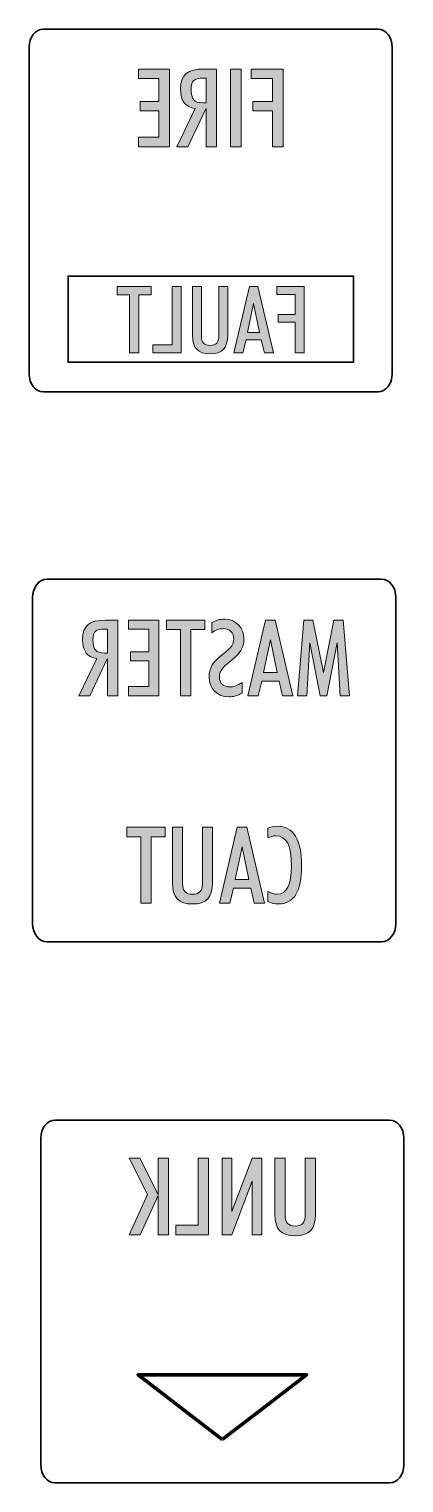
# Model space of a CAD drawing. Header units: millimetres. Extents: x 4 to 202, y 10 to 290.
# Drawn here: x 117.7 to 132.2, y 10.4 to 66.5 of the extents above; entities that cross this region are included whole.
import ezdxf

# ---------------------------------------------------------------- set-up
doc = ezdxf.new("R2010")
doc.units = ezdxf.units.MM
doc.header["$MEASUREMENT"] = 0
doc.layers.add('Layer 1', color=7, linetype='Continuous', lineweight=0)

# ---------------------------------------------------------------- blocks, each defined once
blk = doc.blocks.new('Block_58')
at = {"layer": 'Layer 1', "true_color": 0x1d1e1b, "transparency": 33554687}
h = blk.add_hatch(color=250, dxfattribs=at)
h.dxf.hatch_style = 2
edge = h.paths.add_edge_path()
edge.add_spline(control_points=[(122.422, 35.312), (122.422, 35.312), (122.964, 35.312), (122.964, 35.312), (122.964, 35.312), (122.964, 35.678), (122.964, 35.678), (122.964, 35.678), (121.482, 35.678), (121.482, 35.678), (121.482, 35.678), (121.482, 35.312), (121.482, 35.312), (121.482, 35.312), (122.024, 35.312), (122.024, 35.312), (122.024, 35.312), (122.024, 32.751), (122.024, 32.751), (122.024, 32.751), (122.422, 32.751), (122.422, 32.751), (122.422, 32.751), (122.422, 35.312), (122.422, 35.312)], knot_values=[0, 0, 0, 0, 1, 1, 1, 2, 2, 2, 3, 3, 3, 4, 4, 4, 5, 5, 5, 6, 6, 6, 7, 7, 7, 8, 8, 8, 8], degree=3, periodic=0)
h = blk.add_hatch(color=250, dxfattribs=at)
h.dxf.hatch_style = 2
edge = h.paths.add_edge_path()
edge.add_spline(control_points=[(124.785, 35.678), (124.785, 35.678), (124.395, 35.678), (124.395, 35.678), (124.395, 35.678), (124.395, 33.498), (124.395, 33.498), (124.395, 33.219), (124.272, 33.088), (124.014, 33.088), (123.755, 33.088), (123.632, 33.219), (123.632, 33.498), (123.632, 33.498), (123.632, 35.678), (123.632, 35.678), (123.632, 35.678), (123.242, 35.678), (123.242, 35.678), (123.242, 35.678), (123.242, 33.531), (123.242, 33.531), (123.242, 32.969), (123.476, 32.715), (124.014, 32.715), (124.551, 32.715), (124.785, 32.969), (124.785, 33.531), (124.785, 33.531), (124.785, 35.678), (124.785, 35.678)], knot_values=[0, 0, 0, 0, 1, 1, 1, 2, 2, 2, 3, 3, 3, 4, 4, 4, 5, 5, 5, 6, 6, 6, 7, 7, 7, 8, 8, 8, 9, 9, 9, 10, 10, 10, 10], degree=3, periodic=0)
h = blk.add_hatch(color=250, dxfattribs=at)
h.dxf.hatch_style = 2
edge = h.paths.add_edge_path()
edge.add_spline(control_points=[(126.188, 33.654), (126.188, 33.654), (125.662, 33.654), (125.662, 33.654), (125.662, 33.654), (125.925, 34.923), (125.925, 34.923), (125.925, 34.923), (126.188, 33.654), (126.188, 33.654)], knot_values=[0, 0, 0, 0, 1, 1, 1, 2, 2, 2, 3, 3, 3, 3], degree=3, periodic=0)
edge = h.paths.add_edge_path()
edge.add_spline(control_points=[(126.11, 35.678), (126.11, 35.678), (125.74, 35.678), (125.74, 35.678), (125.74, 35.678), (125.055, 32.751), (125.055, 32.751), (125.055, 32.751), (125.453, 32.751), (125.453, 32.751), (125.453, 32.751), (125.593, 33.326), (125.593, 33.326), (125.593, 33.326), (126.262, 33.326), (126.262, 33.326), (126.262, 33.326), (126.397, 32.751), (126.397, 32.751), (126.397, 32.751), (126.795, 32.751), (126.795, 32.751), (126.795, 32.751), (126.11, 35.678), (126.11, 35.678)], knot_values=[0, 0, 0, 0, 1, 1, 1, 2, 2, 2, 3, 3, 3, 4, 4, 4, 5, 5, 5, 6, 6, 6, 7, 7, 7, 8, 8, 8, 8], degree=3, periodic=0)
h = blk.add_hatch(color=250, dxfattribs=at)
h.dxf.hatch_style = 2
edge = h.paths.add_edge_path()
edge.add_spline(control_points=[(127.328, 32.715), (127.927, 32.715), (128.222, 33.203), (128.222, 34.188), (128.222, 35.201), (127.898, 35.715), (127.283, 35.715), (127.147, 35.715), (127.028, 35.69), (126.917, 35.637), (126.917, 35.637), (126.917, 35.263), (126.917, 35.263), (127.028, 35.317), (127.131, 35.345), (127.225, 35.345), (127.656, 35.345), (127.828, 34.968), (127.828, 34.192), (127.828, 33.453), (127.652, 33.092), (127.266, 33.092), (127.155, 33.092), (127.045, 33.129), (126.917, 33.203), (126.917, 33.203), (126.917, 32.817), (126.917, 32.817), (127.049, 32.747), (127.18, 32.715), (127.328, 32.715)], knot_values=[0, 0, 0, 0, 1, 1, 1, 2, 2, 2, 3, 3, 3, 4, 4, 4, 5, 5, 5, 6, 6, 6, 7, 7, 7, 8, 8, 8, 9, 9, 9, 10, 10, 10, 10], degree=3, periodic=0)
at = {"layer": 'Layer 1'}
for points, knots in [([(122.422, 35.312), (122.422, 35.312), (122.964, 35.312), (122.964, 35.312), (122.964, 35.312), (122.964, 35.678), (122.964, 35.678), (122.964, 35.678), (121.482, 35.678), (121.482, 35.678), (121.482, 35.678), (121.482, 35.312), (121.482, 35.312), (121.482, 35.312), (122.024, 35.312), (122.024, 35.312), (122.024, 35.312), (122.024, 32.751), (122.024, 32.751), (122.024, 32.751), (122.422, 32.751), (122.422, 32.751), (122.422, 32.751), (122.422, 35.312), (122.422, 35.312)], [0, 0, 0, 0, 1, 1, 1, 2, 2, 2, 3, 3, 3, 4, 4, 4, 5, 5, 5, 6, 6, 6, 7, 7, 7, 8, 8, 8, 8]), ([(124.785, 35.678), (124.785, 35.678), (124.395, 35.678), (124.395, 35.678), (124.395, 35.678), (124.395, 33.498), (124.395, 33.498), (124.395, 33.219), (124.272, 33.088), (124.014, 33.088), (123.755, 33.088), (123.632, 33.219), (123.632, 33.498), (123.632, 33.498), (123.632, 35.678), (123.632, 35.678), (123.632, 35.678), (123.242, 35.678), (123.242, 35.678), (123.242, 35.678), (123.242, 33.531), (123.242, 33.531), (123.242, 32.969), (123.476, 32.715), (124.014, 32.715), (124.551, 32.715), (124.785, 32.969), (124.785, 33.531), (124.785, 33.531), (124.785, 35.678), (124.785, 35.678)], [0, 0, 0, 0, 1, 1, 1, 2, 2, 2, 3, 3, 3, 4, 4, 4, 5, 5, 5, 6, 6, 6, 7, 7, 7, 8, 8, 8, 9, 9, 9, 10, 10, 10, 10]), ([(126.11, 35.678), (126.11, 35.678), (125.74, 35.678), (125.74, 35.678), (125.74, 35.678), (125.055, 32.751), (125.055, 32.751), (125.055, 32.751), (125.453, 32.751), (125.453, 32.751), (125.453, 32.751), (125.593, 33.326), (125.593, 33.326), (125.593, 33.326), (126.262, 33.326), (126.262, 33.326), (126.262, 33.326), (126.397, 32.751), (126.397, 32.751), (126.397, 32.751), (126.795, 32.751), (126.795, 32.751), (126.795, 32.751), (126.11, 35.678), (126.11, 35.678)], [0, 0, 0, 0, 1, 1, 1, 2, 2, 2, 3, 3, 3, 4, 4, 4, 5, 5, 5, 6, 6, 6, 7, 7, 7, 8, 8, 8, 8]), ([(127.328, 32.715), (127.927, 32.715), (128.222, 33.203), (128.222, 34.188), (128.222, 35.201), (127.898, 35.715), (127.283, 35.715), (127.147, 35.715), (127.028, 35.69), (126.917, 35.637), (126.917, 35.637), (126.917, 35.263), (126.917, 35.263), (127.028, 35.317), (127.131, 35.345), (127.225, 35.345), (127.656, 35.345), (127.828, 34.968), (127.828, 34.192), (127.828, 33.453), (127.652, 33.092), (127.266, 33.092), (127.155, 33.092), (127.045, 33.129), (126.917, 33.203), (126.917, 33.203), (126.917, 32.817), (126.917, 32.817), (127.049, 32.747), (127.18, 32.715), (127.328, 32.715)], [0, 0, 0, 0, 1, 1, 1, 2, 2, 2, 3, 3, 3, 4, 4, 4, 5, 5, 5, 6, 6, 6, 7, 7, 7, 8, 8, 8, 9, 9, 9, 10, 10, 10, 10]), ([(126.188, 33.654), (126.188, 33.654), (125.662, 33.654), (125.662, 33.654), (125.662, 33.654), (125.925, 34.923), (125.925, 34.923), (125.925, 34.923), (126.188, 33.654), (126.188, 33.654)], [0, 0, 0, 0, 1, 1, 1, 2, 2, 2, 3, 3, 3, 3])]:
    blk.add_open_spline(points, degree=3, knots=knots, dxfattribs=at)
blk = doc.blocks.new('Block_59')
at = {"layer": 'Layer 1', "true_color": 0x1d1e1b, "transparency": 33554687}
h = blk.add_hatch(color=250, dxfattribs=at)
h.dxf.hatch_style = 2
edge = h.paths.add_edge_path()
edge.add_spline(control_points=[(120.617, 42.399), (120.277, 42.399), (120.178, 42.551), (120.178, 42.908), (120.178, 43.241), (120.301, 43.327), (120.63, 43.327), (120.63, 43.327), (120.741, 43.327), (120.741, 43.327), (120.741, 43.327), (120.741, 42.399), (120.741, 42.399), (120.741, 42.399), (120.617, 42.399), (120.617, 42.399)], knot_values=[0, 0, 0, 0, 1, 1, 1, 2, 2, 2, 3, 3, 3, 4, 4, 4, 5, 5, 5, 5], degree=3, periodic=0)
edge = h.paths.add_edge_path()
edge.add_spline(control_points=[(120.741, 40.745), (120.741, 40.745), (121.135, 40.745), (121.135, 40.745), (121.135, 40.745), (121.135, 43.672), (121.135, 43.672), (121.135, 43.672), (120.658, 43.672), (120.658, 43.672), (120.047, 43.672), (119.78, 43.475), (119.78, 42.908), (119.78, 42.473), (119.965, 42.231), (120.33, 42.186), (120.33, 42.186), (119.637, 40.745), (119.637, 40.745), (119.637, 40.745), (120.059, 40.745), (120.059, 40.745), (120.059, 40.745), (120.728, 42.174), (120.728, 42.174), (120.728, 42.174), (120.741, 42.174), (120.741, 42.174), (120.741, 42.174), (120.741, 40.745), (120.741, 40.745)], knot_values=[0, 0, 0, 0, 1, 1, 1, 2, 2, 2, 3, 3, 3, 4, 4, 4, 5, 5, 5, 6, 6, 6, 7, 7, 7, 8, 8, 8, 9, 9, 9, 10, 10, 10, 10], degree=3, periodic=0)
h = blk.add_hatch(color=250, dxfattribs=at)
h.dxf.hatch_style = 2
edge = h.paths.add_edge_path()
edge.add_spline(control_points=[(122.722, 43.672), (122.722, 43.672), (121.552, 43.672), (121.552, 43.672), (121.552, 43.672), (121.552, 43.319), (121.552, 43.319), (121.552, 43.319), (122.328, 43.319), (122.328, 43.319), (122.328, 43.319), (122.328, 42.449), (122.328, 42.449), (122.328, 42.449), (121.618, 42.449), (121.618, 42.449), (121.618, 42.449), (121.618, 42.1), (121.618, 42.1), (121.618, 42.1), (122.328, 42.1), (122.328, 42.1), (122.328, 42.1), (122.328, 41.111), (122.328, 41.111), (122.328, 41.111), (121.552, 41.111), (121.552, 41.111), (121.552, 41.111), (121.552, 40.745), (121.552, 40.745), (121.552, 40.745), (122.722, 40.745), (122.722, 40.745), (122.722, 40.745), (122.722, 43.672), (122.722, 43.672)], knot_values=[0, 0, 0, 0, 1, 1, 1, 2, 2, 2, 3, 3, 3, 4, 4, 4, 5, 5, 5, 6, 6, 6, 7, 7, 7, 8, 8, 8, 9, 9, 9, 10, 10, 10, 11, 11, 11, 12, 12, 12, 12], degree=3, periodic=0)
h = blk.add_hatch(color=250, dxfattribs=at)
h.dxf.hatch_style = 2
edge = h.paths.add_edge_path()
edge.add_spline(control_points=[(123.952, 43.306), (123.952, 43.306), (124.494, 43.306), (124.494, 43.306), (124.494, 43.306), (124.494, 43.672), (124.494, 43.672), (124.494, 43.672), (123.013, 43.672), (123.013, 43.672), (123.013, 43.672), (123.013, 43.306), (123.013, 43.306), (123.013, 43.306), (123.554, 43.306), (123.554, 43.306), (123.554, 43.306), (123.554, 40.745), (123.554, 40.745), (123.554, 40.745), (123.952, 40.745), (123.952, 40.745), (123.952, 40.745), (123.952, 43.306), (123.952, 43.306)], knot_values=[0, 0, 0, 0, 1, 1, 1, 2, 2, 2, 3, 3, 3, 4, 4, 4, 5, 5, 5, 6, 6, 6, 7, 7, 7, 8, 8, 8, 8], degree=3, periodic=0)
h = blk.add_hatch(color=250, dxfattribs=at)
h.dxf.hatch_style = 2
edge = h.paths.add_edge_path()
edge.add_spline(control_points=[(125.445, 41.09), (125.203, 41.09), (125.051, 41.242), (125.051, 41.476), (125.051, 41.759), (125.244, 41.89), (125.531, 42.128), (125.835, 42.379), (125.999, 42.596), (125.999, 42.937), (125.999, 43.388), (125.675, 43.708), (125.269, 43.708), (125.088, 43.708), (124.924, 43.668), (124.756, 43.577), (124.756, 43.577), (124.756, 43.183), (124.756, 43.183), (124.908, 43.29), (125.051, 43.343), (125.195, 43.343), (125.445, 43.343), (125.605, 43.183), (125.605, 42.941), (125.605, 42.67), (125.404, 42.531), (125.113, 42.297), (124.797, 42.042), (124.653, 41.821), (124.653, 41.48), (124.653, 41.041), (124.961, 40.708), (125.417, 40.708), (125.581, 40.708), (125.749, 40.758), (125.925, 40.856), (125.925, 40.856), (125.925, 41.258), (125.925, 41.258), (125.745, 41.148), (125.589, 41.09), (125.445, 41.09)], knot_values=[0, 0, 0, 0, 1, 1, 1, 2, 2, 2, 3, 3, 3, 4, 4, 4, 5, 5, 5, 6, 6, 6, 7, 7, 7, 8, 8, 8, 9, 9, 9, 10, 10, 10, 11, 11, 11, 12, 12, 12, 13, 13, 13, 14, 14, 14, 14], degree=3, periodic=0)
h = blk.add_hatch(color=250, dxfattribs=at)
h.dxf.hatch_style = 2
edge = h.paths.add_edge_path()
edge.add_spline(control_points=[(127.279, 41.648), (127.279, 41.648), (126.754, 41.648), (126.754, 41.648), (126.754, 41.648), (127.016, 42.916), (127.016, 42.916), (127.016, 42.916), (127.279, 41.648), (127.279, 41.648)], knot_values=[0, 0, 0, 0, 1, 1, 1, 2, 2, 2, 3, 3, 3, 3], degree=3, periodic=0)
edge = h.paths.add_edge_path()
edge.add_spline(control_points=[(127.201, 43.672), (127.201, 43.672), (126.832, 43.672), (126.832, 43.672), (126.832, 43.672), (126.146, 40.745), (126.146, 40.745), (126.146, 40.745), (126.544, 40.745), (126.544, 40.745), (126.544, 40.745), (126.684, 41.32), (126.684, 41.32), (126.684, 41.32), (127.353, 41.32), (127.353, 41.32), (127.353, 41.32), (127.488, 40.745), (127.488, 40.745), (127.488, 40.745), (127.886, 40.745), (127.886, 40.745), (127.886, 40.745), (127.201, 43.672), (127.201, 43.672)], knot_values=[0, 0, 0, 0, 1, 1, 1, 2, 2, 2, 3, 3, 3, 4, 4, 4, 5, 5, 5, 6, 6, 6, 7, 7, 7, 8, 8, 8, 8], degree=3, periodic=0)
h = blk.add_hatch(color=250, dxfattribs=at)
h.dxf.hatch_style = 2
edge = h.paths.add_edge_path()
edge.add_spline(control_points=[(129.818, 43.672), (129.818, 43.672), (129.461, 43.672), (129.461, 43.672), (129.461, 43.672), (129.063, 41.644), (129.063, 41.644), (129.063, 41.644), (128.656, 43.672), (128.656, 43.672), (128.656, 43.672), (128.312, 43.672), (128.312, 43.672), (128.312, 43.672), (128.057, 40.745), (128.057, 40.745), (128.057, 40.745), (128.423, 40.745), (128.423, 40.745), (128.423, 40.745), (128.542, 42.797), (128.542, 42.797), (128.542, 42.797), (128.931, 40.745), (128.931, 40.745), (128.931, 40.745), (129.198, 40.745), (129.198, 40.745), (129.198, 40.745), (129.588, 42.797), (129.588, 42.797), (129.588, 42.797), (129.707, 40.745), (129.707, 40.745), (129.707, 40.745), (130.068, 40.745), (130.068, 40.745), (130.068, 40.745), (129.818, 43.672), (129.818, 43.672)], knot_values=[0, 0, 0, 0, 1, 1, 1, 2, 2, 2, 3, 3, 3, 4, 4, 4, 5, 5, 5, 6, 6, 6, 7, 7, 7, 8, 8, 8, 9, 9, 9, 10, 10, 10, 11, 11, 11, 12, 12, 12, 13, 13, 13, 13], degree=3, periodic=0)
at = {"layer": 'Layer 1'}
for points, knots in [([(120.741, 40.745), (120.741, 40.745), (121.135, 40.745), (121.135, 40.745), (121.135, 40.745), (121.135, 43.672), (121.135, 43.672), (121.135, 43.672), (120.658, 43.672), (120.658, 43.672), (120.047, 43.672), (119.78, 43.475), (119.78, 42.908), (119.78, 42.473), (119.965, 42.231), (120.33, 42.186), (120.33, 42.186), (119.637, 40.745), (119.637, 40.745), (119.637, 40.745), (120.059, 40.745), (120.059, 40.745), (120.059, 40.745), (120.728, 42.174), (120.728, 42.174), (120.728, 42.174), (120.741, 42.174), (120.741, 42.174), (120.741, 42.174), (120.741, 40.745), (120.741, 40.745)], [0, 0, 0, 0, 1, 1, 1, 2, 2, 2, 3, 3, 3, 4, 4, 4, 5, 5, 5, 6, 6, 6, 7, 7, 7, 8, 8, 8, 9, 9, 9, 10, 10, 10, 10]), ([(120.617, 42.399), (120.277, 42.399), (120.178, 42.551), (120.178, 42.908), (120.178, 43.241), (120.301, 43.327), (120.63, 43.327), (120.63, 43.327), (120.741, 43.327), (120.741, 43.327), (120.741, 43.327), (120.741, 42.399), (120.741, 42.399), (120.741, 42.399), (120.617, 42.399), (120.617, 42.399)], [0, 0, 0, 0, 1, 1, 1, 2, 2, 2, 3, 3, 3, 4, 4, 4, 5, 5, 5, 5]), ([(122.722, 43.672), (122.722, 43.672), (121.552, 43.672), (121.552, 43.672), (121.552, 43.672), (121.552, 43.319), (121.552, 43.319), (121.552, 43.319), (122.328, 43.319), (122.328, 43.319), (122.328, 43.319), (122.328, 42.449), (122.328, 42.449), (122.328, 42.449), (121.618, 42.449), (121.618, 42.449), (121.618, 42.449), (121.618, 42.1), (121.618, 42.1), (121.618, 42.1), (122.328, 42.1), (122.328, 42.1), (122.328, 42.1), (122.328, 41.111), (122.328, 41.111), (122.328, 41.111), (121.552, 41.111), (121.552, 41.111), (121.552, 41.111), (121.552, 40.745), (121.552, 40.745), (121.552, 40.745), (122.722, 40.745), (122.722, 40.745), (122.722, 40.745), (122.722, 43.672), (122.722, 43.672)], [0, 0, 0, 0, 1, 1, 1, 2, 2, 2, 3, 3, 3, 4, 4, 4, 5, 5, 5, 6, 6, 6, 7, 7, 7, 8, 8, 8, 9, 9, 9, 10, 10, 10, 11, 11, 11, 12, 12, 12, 12]), ([(123.952, 43.306), (123.952, 43.306), (124.494, 43.306), (124.494, 43.306), (124.494, 43.306), (124.494, 43.672), (124.494, 43.672), (124.494, 43.672), (123.013, 43.672), (123.013, 43.672), (123.013, 43.672), (123.013, 43.306), (123.013, 43.306), (123.013, 43.306), (123.554, 43.306), (123.554, 43.306), (123.554, 43.306), (123.554, 40.745), (123.554, 40.745), (123.554, 40.745), (123.952, 40.745), (123.952, 40.745), (123.952, 40.745), (123.952, 43.306), (123.952, 43.306)], [0, 0, 0, 0, 1, 1, 1, 2, 2, 2, 3, 3, 3, 4, 4, 4, 5, 5, 5, 6, 6, 6, 7, 7, 7, 8, 8, 8, 8]), ([(125.445, 41.09), (125.203, 41.09), (125.051, 41.242), (125.051, 41.476), (125.051, 41.759), (125.244, 41.89), (125.531, 42.128), (125.835, 42.379), (125.999, 42.596), (125.999, 42.937), (125.999, 43.388), (125.675, 43.708), (125.269, 43.708), (125.088, 43.708), (124.924, 43.668), (124.756, 43.577), (124.756, 43.577), (124.756, 43.183), (124.756, 43.183), (124.908, 43.29), (125.051, 43.343), (125.195, 43.343), (125.445, 43.343), (125.605, 43.183), (125.605, 42.941), (125.605, 42.67), (125.404, 42.531), (125.113, 42.297), (124.797, 42.042), (124.653, 41.821), (124.653, 41.48), (124.653, 41.041), (124.961, 40.708), (125.417, 40.708), (125.581, 40.708), (125.749, 40.758), (125.925, 40.856), (125.925, 40.856), (125.925, 41.258), (125.925, 41.258), (125.745, 41.148), (125.589, 41.09), (125.445, 41.09)], [0, 0, 0, 0, 1, 1, 1, 2, 2, 2, 3, 3, 3, 4, 4, 4, 5, 5, 5, 6, 6, 6, 7, 7, 7, 8, 8, 8, 9, 9, 9, 10, 10, 10, 11, 11, 11, 12, 12, 12, 13, 13, 13, 14, 14, 14, 14]), ([(127.201, 43.672), (127.201, 43.672), (126.832, 43.672), (126.832, 43.672), (126.832, 43.672), (126.146, 40.745), (126.146, 40.745), (126.146, 40.745), (126.544, 40.745), (126.544, 40.745), (126.544, 40.745), (126.684, 41.32), (126.684, 41.32), (126.684, 41.32), (127.353, 41.32), (127.353, 41.32), (127.353, 41.32), (127.488, 40.745), (127.488, 40.745), (127.488, 40.745), (127.886, 40.745), (127.886, 40.745), (127.886, 40.745), (127.201, 43.672), (127.201, 43.672)], [0, 0, 0, 0, 1, 1, 1, 2, 2, 2, 3, 3, 3, 4, 4, 4, 5, 5, 5, 6, 6, 6, 7, 7, 7, 8, 8, 8, 8]), ([(129.818, 43.672), (129.818, 43.672), (129.461, 43.672), (129.461, 43.672), (129.461, 43.672), (129.063, 41.644), (129.063, 41.644), (129.063, 41.644), (128.656, 43.672), (128.656, 43.672), (128.656, 43.672), (128.312, 43.672), (128.312, 43.672), (128.312, 43.672), (128.057, 40.745), (128.057, 40.745), (128.057, 40.745), (128.423, 40.745), (128.423, 40.745), (128.423, 40.745), (128.542, 42.797), (128.542, 42.797), (128.542, 42.797), (128.931, 40.745), (128.931, 40.745), (128.931, 40.745), (129.198, 40.745), (129.198, 40.745), (129.198, 40.745), (129.588, 42.797), (129.588, 42.797), (129.588, 42.797), (129.707, 40.745), (129.707, 40.745), (129.707, 40.745), (130.068, 40.745), (130.068, 40.745), (130.068, 40.745), (129.818, 43.672), (129.818, 43.672)], [0, 0, 0, 0, 1, 1, 1, 2, 2, 2, 3, 3, 3, 4, 4, 4, 5, 5, 5, 6, 6, 6, 7, 7, 7, 8, 8, 8, 9, 9, 9, 10, 10, 10, 11, 11, 11, 12, 12, 12, 13, 13, 13, 13]), ([(127.279, 41.648), (127.279, 41.648), (126.754, 41.648), (126.754, 41.648), (126.754, 41.648), (127.016, 42.916), (127.016, 42.916), (127.016, 42.916), (127.279, 41.648), (127.279, 41.648)], [0, 0, 0, 0, 1, 1, 1, 2, 2, 2, 3, 3, 3, 3])]:
    blk.add_open_spline(points, degree=3, knots=knots, dxfattribs=at)
blk = doc.blocks.new('Block_68')
at = {"layer": 'Layer 1', "true_color": 0x1d1e1b, "transparency": 33554687}
h = blk.add_hatch(color=250, dxfattribs=at)
h.dxf.hatch_style = 2
edge = h.paths.add_edge_path()
edge.add_spline(control_points=[(123.126, 64.94), (123.126, 64.94), (121.927, 64.94), (121.927, 64.94), (121.927, 64.94), (121.927, 64.579), (121.927, 64.579), (121.927, 64.579), (122.723, 64.579), (122.723, 64.579), (122.723, 64.579), (122.723, 63.686), (122.723, 63.686), (122.723, 63.686), (121.995, 63.686), (121.995, 63.686), (121.995, 63.686), (121.995, 63.329), (121.995, 63.329), (121.995, 63.329), (122.723, 63.329), (122.723, 63.329), (122.723, 63.329), (122.723, 62.315), (122.723, 62.315), (122.723, 62.315), (121.927, 62.315), (121.927, 62.315), (121.927, 62.315), (121.927, 61.94), (121.927, 61.94), (121.927, 61.94), (123.126, 61.94), (123.126, 61.94), (123.126, 61.94), (123.126, 64.94), (123.126, 64.94)], knot_values=[0, 0, 0, 0, 1, 1, 1, 2, 2, 2, 3, 3, 3, 4, 4, 4, 5, 5, 5, 6, 6, 6, 7, 7, 7, 8, 8, 8, 9, 9, 9, 10, 10, 10, 11, 11, 11, 12, 12, 12, 12], degree=3, periodic=0)
h = blk.add_hatch(color=250, dxfattribs=at)
h.dxf.hatch_style = 2
edge = h.paths.add_edge_path()
edge.add_spline(control_points=[(124.413, 63.636), (124.064, 63.636), (123.963, 63.792), (123.963, 64.158), (123.963, 64.499), (124.089, 64.587), (124.426, 64.587), (124.426, 64.587), (124.539, 64.587), (124.539, 64.587), (124.539, 64.587), (124.539, 63.636), (124.539, 63.636), (124.539, 63.636), (124.413, 63.636), (124.413, 63.636)], knot_values=[0, 0, 0, 0, 1, 1, 1, 2, 2, 2, 3, 3, 3, 4, 4, 4, 5, 5, 5, 5], degree=3, periodic=0)
edge = h.paths.add_edge_path()
edge.add_spline(control_points=[(124.539, 61.94), (124.539, 61.94), (124.943, 61.94), (124.943, 61.94), (124.943, 61.94), (124.943, 64.94), (124.943, 64.94), (124.943, 64.94), (124.455, 64.94), (124.455, 64.94), (123.828, 64.94), (123.555, 64.738), (123.555, 64.158), (123.555, 63.712), (123.744, 63.464), (124.118, 63.417), (124.118, 63.417), (123.407, 61.94), (123.407, 61.94), (123.407, 61.94), (123.841, 61.94), (123.841, 61.94), (123.841, 61.94), (124.527, 63.405), (124.527, 63.405), (124.527, 63.405), (124.539, 63.405), (124.539, 63.405), (124.539, 63.405), (124.539, 61.94), (124.539, 61.94)], knot_values=[0, 0, 0, 0, 1, 1, 1, 2, 2, 2, 3, 3, 3, 4, 4, 4, 5, 5, 5, 6, 6, 6, 7, 7, 7, 8, 8, 8, 9, 9, 9, 10, 10, 10, 10], degree=3, periodic=0)
h = blk.add_hatch(color=250, dxfattribs=at)
h.dxf.hatch_style = 2
edge = h.paths.add_edge_path()
edge.add_spline(control_points=[(125.889, 64.94), (125.889, 64.94), (125.485, 64.94), (125.485, 64.94), (125.485, 64.94), (125.485, 61.94), (125.485, 61.94), (125.485, 61.94), (125.889, 61.94), (125.889, 61.94), (125.889, 61.94), (125.889, 64.94), (125.889, 64.94)], knot_values=[0, 0, 0, 0, 1, 1, 1, 2, 2, 2, 3, 3, 3, 4, 4, 4, 4], degree=3, periodic=0)
h = blk.add_hatch(color=250, dxfattribs=at)
h.dxf.hatch_style = 2
edge = h.paths.add_edge_path()
edge.add_spline(control_points=[(127.504, 64.94), (127.504, 64.94), (126.275, 64.94), (126.275, 64.94), (126.275, 64.94), (126.275, 64.579), (126.275, 64.579), (126.275, 64.579), (127.1, 64.579), (127.1, 64.579), (127.1, 64.579), (127.1, 63.682), (127.1, 63.682), (127.1, 63.682), (126.343, 63.682), (126.343, 63.682), (126.343, 63.682), (126.343, 63.325), (126.343, 63.325), (126.343, 63.325), (127.1, 63.325), (127.1, 63.325), (127.1, 63.325), (127.1, 61.94), (127.1, 61.94), (127.1, 61.94), (127.504, 61.94), (127.504, 61.94), (127.504, 61.94), (127.504, 64.94), (127.504, 64.94)], knot_values=[0, 0, 0, 0, 1, 1, 1, 2, 2, 2, 3, 3, 3, 4, 4, 4, 5, 5, 5, 6, 6, 6, 7, 7, 7, 8, 8, 8, 9, 9, 9, 10, 10, 10, 10], degree=3, periodic=0)
at = {"layer": 'Layer 1'}
for points, knots in [([(123.126, 64.94), (123.126, 64.94), (121.927, 64.94), (121.927, 64.94), (121.927, 64.94), (121.927, 64.579), (121.927, 64.579), (121.927, 64.579), (122.723, 64.579), (122.723, 64.579), (122.723, 64.579), (122.723, 63.686), (122.723, 63.686), (122.723, 63.686), (121.995, 63.686), (121.995, 63.686), (121.995, 63.686), (121.995, 63.329), (121.995, 63.329), (121.995, 63.329), (122.723, 63.329), (122.723, 63.329), (122.723, 63.329), (122.723, 62.315), (122.723, 62.315), (122.723, 62.315), (121.927, 62.315), (121.927, 62.315), (121.927, 62.315), (121.927, 61.94), (121.927, 61.94), (121.927, 61.94), (123.126, 61.94), (123.126, 61.94), (123.126, 61.94), (123.126, 64.94), (123.126, 64.94)], [0, 0, 0, 0, 1, 1, 1, 2, 2, 2, 3, 3, 3, 4, 4, 4, 5, 5, 5, 6, 6, 6, 7, 7, 7, 8, 8, 8, 9, 9, 9, 10, 10, 10, 11, 11, 11, 12, 12, 12, 12]), ([(124.539, 61.94), (124.539, 61.94), (124.943, 61.94), (124.943, 61.94), (124.943, 61.94), (124.943, 64.94), (124.943, 64.94), (124.943, 64.94), (124.455, 64.94), (124.455, 64.94), (123.828, 64.94), (123.555, 64.738), (123.555, 64.158), (123.555, 63.712), (123.744, 63.464), (124.118, 63.417), (124.118, 63.417), (123.407, 61.94), (123.407, 61.94), (123.407, 61.94), (123.841, 61.94), (123.841, 61.94), (123.841, 61.94), (124.527, 63.405), (124.527, 63.405), (124.527, 63.405), (124.539, 63.405), (124.539, 63.405), (124.539, 63.405), (124.539, 61.94), (124.539, 61.94)], [0, 0, 0, 0, 1, 1, 1, 2, 2, 2, 3, 3, 3, 4, 4, 4, 5, 5, 5, 6, 6, 6, 7, 7, 7, 8, 8, 8, 9, 9, 9, 10, 10, 10, 10]), ([(124.413, 63.636), (124.064, 63.636), (123.963, 63.792), (123.963, 64.158), (123.963, 64.499), (124.089, 64.587), (124.426, 64.587), (124.426, 64.587), (124.539, 64.587), (124.539, 64.587), (124.539, 64.587), (124.539, 63.636), (124.539, 63.636), (124.539, 63.636), (124.413, 63.636), (124.413, 63.636)], [0, 0, 0, 0, 1, 1, 1, 2, 2, 2, 3, 3, 3, 4, 4, 4, 5, 5, 5, 5]), ([(125.889, 64.94), (125.889, 64.94), (125.485, 64.94), (125.485, 64.94), (125.485, 64.94), (125.485, 61.94), (125.485, 61.94), (125.485, 61.94), (125.889, 61.94), (125.889, 61.94), (125.889, 61.94), (125.889, 64.94), (125.889, 64.94)], [0, 0, 0, 0, 1, 1, 1, 2, 2, 2, 3, 3, 3, 4, 4, 4, 4]), ([(127.504, 64.94), (127.504, 64.94), (126.275, 64.94), (126.275, 64.94), (126.275, 64.94), (126.275, 64.579), (126.275, 64.579), (126.275, 64.579), (127.1, 64.579), (127.1, 64.579), (127.1, 64.579), (127.1, 63.682), (127.1, 63.682), (127.1, 63.682), (126.343, 63.682), (126.343, 63.682), (126.343, 63.682), (126.343, 63.325), (126.343, 63.325), (126.343, 63.325), (127.1, 63.325), (127.1, 63.325), (127.1, 63.325), (127.1, 61.94), (127.1, 61.94), (127.1, 61.94), (127.504, 61.94), (127.504, 61.94), (127.504, 61.94), (127.504, 64.94), (127.504, 64.94)], [0, 0, 0, 0, 1, 1, 1, 2, 2, 2, 3, 3, 3, 4, 4, 4, 5, 5, 5, 6, 6, 6, 7, 7, 7, 8, 8, 8, 9, 9, 9, 10, 10, 10, 10])]:
    blk.add_open_spline(points, degree=3, knots=knots, dxfattribs=at)
blk = doc.blocks.new('Block_78')
at = {"layer": 'Layer 1', "true_color": 0x1d1e1b, "transparency": 33554687}
h = blk.add_hatch(color=250, dxfattribs=at)
h.dxf.hatch_style = 2
edge = h.paths.add_edge_path()
edge.add_spline(control_points=[(121.941, 56.228), (121.941, 56.228), (122.416, 56.228), (122.416, 56.228), (122.416, 56.228), (122.416, 56.549), (122.416, 56.549), (122.416, 56.549), (121.116, 56.549), (121.116, 56.549), (121.116, 56.549), (121.116, 56.228), (121.116, 56.228), (121.116, 56.228), (121.592, 56.228), (121.592, 56.228), (121.592, 56.228), (121.592, 53.981), (121.592, 53.981), (121.592, 53.981), (121.941, 53.981), (121.941, 53.981), (121.941, 53.981), (121.941, 56.228), (121.941, 56.228)], knot_values=[0, 0, 0, 0, 1, 1, 1, 2, 2, 2, 3, 3, 3, 4, 4, 4, 5, 5, 5, 6, 6, 6, 7, 7, 7, 8, 8, 8, 8], degree=3, periodic=0)
h = blk.add_hatch(color=250, dxfattribs=at)
h.dxf.hatch_style = 2
edge = h.paths.add_edge_path()
edge.add_spline(control_points=[(123.579, 56.549), (123.579, 56.549), (123.233, 56.549), (123.233, 56.549), (123.233, 56.549), (123.233, 54.302), (123.233, 54.302), (123.233, 54.302), (122.491, 54.302), (122.491, 54.302), (122.491, 54.302), (122.491, 53.981), (122.491, 53.981), (122.491, 53.981), (123.579, 53.981), (123.579, 53.981), (123.579, 53.981), (123.579, 56.549), (123.579, 56.549)], knot_values=[0, 0, 0, 0, 1, 1, 1, 2, 2, 2, 3, 3, 3, 4, 4, 4, 5, 5, 5, 6, 6, 6, 6], degree=3, periodic=0)
h = blk.add_hatch(color=250, dxfattribs=at)
h.dxf.hatch_style = 2
edge = h.paths.add_edge_path()
edge.add_spline(control_points=[(125.371, 56.549), (125.371, 56.549), (125.029, 56.549), (125.029, 56.549), (125.029, 56.549), (125.029, 54.637), (125.029, 54.637), (125.029, 54.392), (124.921, 54.276), (124.694, 54.276), (124.467, 54.276), (124.359, 54.392), (124.359, 54.637), (124.359, 54.637), (124.359, 56.549), (124.359, 56.549), (124.359, 56.549), (124.017, 56.549), (124.017, 56.549), (124.017, 56.549), (124.017, 54.665), (124.017, 54.665), (124.017, 54.172), (124.222, 53.949), (124.694, 53.949), (125.166, 53.949), (125.371, 54.172), (125.371, 54.665), (125.371, 54.665), (125.371, 56.549), (125.371, 56.549)], knot_values=[0, 0, 0, 0, 1, 1, 1, 2, 2, 2, 3, 3, 3, 4, 4, 4, 5, 5, 5, 6, 6, 6, 7, 7, 7, 8, 8, 8, 9, 9, 9, 10, 10, 10, 10], degree=3, periodic=0)
h = blk.add_hatch(color=250, dxfattribs=at)
h.dxf.hatch_style = 2
edge = h.paths.add_edge_path()
edge.add_spline(control_points=[(126.602, 54.773), (126.602, 54.773), (126.141, 54.773), (126.141, 54.773), (126.141, 54.773), (126.371, 55.886), (126.371, 55.886), (126.371, 55.886), (126.602, 54.773), (126.602, 54.773)], knot_values=[0, 0, 0, 0, 1, 1, 1, 2, 2, 2, 3, 3, 3, 3], degree=3, periodic=0)
edge = h.paths.add_edge_path()
edge.add_spline(control_points=[(126.533, 56.549), (126.533, 56.549), (126.209, 56.549), (126.209, 56.549), (126.209, 56.549), (125.608, 53.981), (125.608, 53.981), (125.608, 53.981), (125.957, 53.981), (125.957, 53.981), (125.957, 53.981), (126.08, 54.485), (126.08, 54.485), (126.08, 54.485), (126.667, 54.485), (126.667, 54.485), (126.667, 54.485), (126.785, 53.981), (126.785, 53.981), (126.785, 53.981), (127.135, 53.981), (127.135, 53.981), (127.135, 53.981), (126.533, 56.549), (126.533, 56.549)], knot_values=[0, 0, 0, 0, 1, 1, 1, 2, 2, 2, 3, 3, 3, 4, 4, 4, 5, 5, 5, 6, 6, 6, 7, 7, 7, 8, 8, 8, 8], degree=3, periodic=0)
h = blk.add_hatch(color=250, dxfattribs=at)
h.dxf.hatch_style = 2
edge = h.paths.add_edge_path()
edge.add_spline(control_points=[(128.315, 56.549), (128.315, 56.549), (127.264, 56.549), (127.264, 56.549), (127.264, 56.549), (127.264, 56.239), (127.264, 56.239), (127.264, 56.239), (127.969, 56.239), (127.969, 56.239), (127.969, 56.239), (127.969, 55.472), (127.969, 55.472), (127.969, 55.472), (127.321, 55.472), (127.321, 55.472), (127.321, 55.472), (127.321, 55.166), (127.321, 55.166), (127.321, 55.166), (127.969, 55.166), (127.969, 55.166), (127.969, 55.166), (127.969, 53.981), (127.969, 53.981), (127.969, 53.981), (128.315, 53.981), (128.315, 53.981), (128.315, 53.981), (128.315, 56.549), (128.315, 56.549)], knot_values=[0, 0, 0, 0, 1, 1, 1, 2, 2, 2, 3, 3, 3, 4, 4, 4, 5, 5, 5, 6, 6, 6, 7, 7, 7, 8, 8, 8, 9, 9, 9, 10, 10, 10, 10], degree=3, periodic=0)
at = {"layer": 'Layer 1'}
for points, knots in [([(121.941, 56.228), (121.941, 56.228), (122.416, 56.228), (122.416, 56.228), (122.416, 56.228), (122.416, 56.549), (122.416, 56.549), (122.416, 56.549), (121.116, 56.549), (121.116, 56.549), (121.116, 56.549), (121.116, 56.228), (121.116, 56.228), (121.116, 56.228), (121.592, 56.228), (121.592, 56.228), (121.592, 56.228), (121.592, 53.981), (121.592, 53.981), (121.592, 53.981), (121.941, 53.981), (121.941, 53.981), (121.941, 53.981), (121.941, 56.228), (121.941, 56.228)], [0, 0, 0, 0, 1, 1, 1, 2, 2, 2, 3, 3, 3, 4, 4, 4, 5, 5, 5, 6, 6, 6, 7, 7, 7, 8, 8, 8, 8]), ([(123.579, 56.549), (123.579, 56.549), (123.233, 56.549), (123.233, 56.549), (123.233, 56.549), (123.233, 54.302), (123.233, 54.302), (123.233, 54.302), (122.491, 54.302), (122.491, 54.302), (122.491, 54.302), (122.491, 53.981), (122.491, 53.981), (122.491, 53.981), (123.579, 53.981), (123.579, 53.981), (123.579, 53.981), (123.579, 56.549), (123.579, 56.549)], [0, 0, 0, 0, 1, 1, 1, 2, 2, 2, 3, 3, 3, 4, 4, 4, 5, 5, 5, 6, 6, 6, 6]), ([(125.371, 56.549), (125.371, 56.549), (125.029, 56.549), (125.029, 56.549), (125.029, 56.549), (125.029, 54.637), (125.029, 54.637), (125.029, 54.392), (124.921, 54.276), (124.694, 54.276), (124.467, 54.276), (124.359, 54.392), (124.359, 54.637), (124.359, 54.637), (124.359, 56.549), (124.359, 56.549), (124.359, 56.549), (124.017, 56.549), (124.017, 56.549), (124.017, 56.549), (124.017, 54.665), (124.017, 54.665), (124.017, 54.172), (124.222, 53.949), (124.694, 53.949), (125.166, 53.949), (125.371, 54.172), (125.371, 54.665), (125.371, 54.665), (125.371, 56.549), (125.371, 56.549)], [0, 0, 0, 0, 1, 1, 1, 2, 2, 2, 3, 3, 3, 4, 4, 4, 5, 5, 5, 6, 6, 6, 7, 7, 7, 8, 8, 8, 9, 9, 9, 10, 10, 10, 10]), ([(126.533, 56.549), (126.533, 56.549), (126.209, 56.549), (126.209, 56.549), (126.209, 56.549), (125.608, 53.981), (125.608, 53.981), (125.608, 53.981), (125.957, 53.981), (125.957, 53.981), (125.957, 53.981), (126.08, 54.485), (126.08, 54.485), (126.08, 54.485), (126.667, 54.485), (126.667, 54.485), (126.667, 54.485), (126.785, 53.981), (126.785, 53.981), (126.785, 53.981), (127.135, 53.981), (127.135, 53.981), (127.135, 53.981), (126.533, 56.549), (126.533, 56.549)], [0, 0, 0, 0, 1, 1, 1, 2, 2, 2, 3, 3, 3, 4, 4, 4, 5, 5, 5, 6, 6, 6, 7, 7, 7, 8, 8, 8, 8]), ([(128.315, 56.549), (128.315, 56.549), (127.264, 56.549), (127.264, 56.549), (127.264, 56.549), (127.264, 56.239), (127.264, 56.239), (127.264, 56.239), (127.969, 56.239), (127.969, 56.239), (127.969, 56.239), (127.969, 55.472), (127.969, 55.472), (127.969, 55.472), (127.321, 55.472), (127.321, 55.472), (127.321, 55.472), (127.321, 55.166), (127.321, 55.166), (127.321, 55.166), (127.969, 55.166), (127.969, 55.166), (127.969, 55.166), (127.969, 53.981), (127.969, 53.981), (127.969, 53.981), (128.315, 53.981), (128.315, 53.981), (128.315, 53.981), (128.315, 56.549), (128.315, 56.549)], [0, 0, 0, 0, 1, 1, 1, 2, 2, 2, 3, 3, 3, 4, 4, 4, 5, 5, 5, 6, 6, 6, 7, 7, 7, 8, 8, 8, 9, 9, 9, 10, 10, 10, 10]), ([(126.602, 54.773), (126.602, 54.773), (126.141, 54.773), (126.141, 54.773), (126.141, 54.773), (126.371, 55.886), (126.371, 55.886), (126.371, 55.886), (126.602, 54.773), (126.602, 54.773)], [0, 0, 0, 0, 1, 1, 1, 2, 2, 2, 3, 3, 3, 3])]:
    blk.add_open_spline(points, degree=3, knots=knots, dxfattribs=at)
blk = doc.blocks.new('Block_79')
at = {"layer": 'Layer 1', "true_color": 0x1d1e1b, "transparency": 33554687}
h = blk.add_hatch(color=250, dxfattribs=at)
h.dxf.hatch_style = 2
edge = h.paths.add_edge_path()
edge.add_spline(control_points=[(123.086, 22.907), (123.086, 22.907), (122.687, 22.907), (122.687, 22.907), (122.687, 22.907), (122.687, 21.503), (122.687, 21.503), (122.687, 21.503), (121.989, 22.907), (121.989, 22.907), (121.989, 22.907), (121.573, 22.907), (121.573, 22.907), (121.573, 22.907), (122.28, 21.498), (122.28, 21.498), (122.28, 21.498), (121.573, 19.944), (121.573, 19.944), (121.573, 19.944), (122.001, 19.944), (122.001, 19.944), (122.001, 19.944), (122.687, 21.465), (122.687, 21.465), (122.687, 21.465), (122.687, 19.944), (122.687, 19.944), (122.687, 19.944), (123.086, 19.944), (123.086, 19.944), (123.086, 19.944), (123.086, 22.907), (123.086, 22.907)], knot_values=[0, 0, 0, 0, 1, 1, 1, 2, 2, 2, 3, 3, 3, 4, 4, 4, 5, 5, 5, 6, 6, 6, 7, 7, 7, 8, 8, 8, 9, 9, 9, 10, 10, 10, 11, 11, 11, 11], degree=3, periodic=0)
h = blk.add_hatch(color=250, dxfattribs=at)
h.dxf.hatch_style = 2
edge = h.paths.add_edge_path()
edge.add_spline(control_points=[(124.631, 22.907), (124.631, 22.907), (124.232, 22.907), (124.232, 22.907), (124.232, 22.907), (124.232, 20.314), (124.232, 20.314), (124.232, 20.314), (123.376, 20.314), (123.376, 20.314), (123.376, 20.314), (123.376, 19.944), (123.376, 19.944), (123.376, 19.944), (124.631, 19.944), (124.631, 19.944), (124.631, 19.944), (124.631, 22.907), (124.631, 22.907)], knot_values=[0, 0, 0, 0, 1, 1, 1, 2, 2, 2, 3, 3, 3, 4, 4, 4, 5, 5, 5, 6, 6, 6, 6], degree=3, periodic=0)
h = blk.add_hatch(color=250, dxfattribs=at)
h.dxf.hatch_style = 2
edge = h.paths.add_edge_path()
edge.add_spline(control_points=[(126.69, 22.907), (126.69, 22.907), (126.321, 22.907), (126.321, 22.907), (126.321, 22.907), (125.535, 20.85), (125.535, 20.85), (125.535, 20.85), (125.535, 22.907), (125.535, 22.907), (125.535, 22.907), (125.157, 22.907), (125.157, 22.907), (125.157, 22.907), (125.157, 19.944), (125.157, 19.944), (125.157, 19.944), (125.531, 19.944), (125.531, 19.944), (125.531, 19.944), (126.312, 22.018), (126.312, 22.018), (126.312, 22.018), (126.312, 19.944), (126.312, 19.944), (126.312, 19.944), (126.69, 19.944), (126.69, 19.944), (126.69, 19.944), (126.69, 22.907), (126.69, 22.907)], knot_values=[0, 0, 0, 0, 1, 1, 1, 2, 2, 2, 3, 3, 3, 4, 4, 4, 5, 5, 5, 6, 6, 6, 7, 7, 7, 8, 8, 8, 9, 9, 9, 10, 10, 10, 10], degree=3, periodic=0)
h = blk.add_hatch(color=250, dxfattribs=at)
h.dxf.hatch_style = 2
edge = h.paths.add_edge_path()
edge.add_spline(control_points=[(128.754, 22.907), (128.754, 22.907), (128.36, 22.907), (128.36, 22.907), (128.36, 22.907), (128.36, 20.701), (128.36, 20.701), (128.36, 20.418), (128.235, 20.285), (127.973, 20.285), (127.711, 20.285), (127.587, 20.418), (127.587, 20.701), (127.587, 20.701), (127.587, 22.907), (127.587, 22.907), (127.587, 22.907), (127.192, 22.907), (127.192, 22.907), (127.192, 22.907), (127.192, 20.734), (127.192, 20.734), (127.192, 20.165), (127.429, 19.907), (127.973, 19.907), (128.518, 19.907), (128.754, 20.165), (128.754, 20.734), (128.754, 20.734), (128.754, 22.907), (128.754, 22.907)], knot_values=[0, 0, 0, 0, 1, 1, 1, 2, 2, 2, 3, 3, 3, 4, 4, 4, 5, 5, 5, 6, 6, 6, 7, 7, 7, 8, 8, 8, 9, 9, 9, 10, 10, 10, 10], degree=3, periodic=0)
at = {"layer": 'Layer 1'}
for points, knots in [([(123.086, 22.907), (123.086, 22.907), (122.687, 22.907), (122.687, 22.907), (122.687, 22.907), (122.687, 21.503), (122.687, 21.503), (122.687, 21.503), (121.989, 22.907), (121.989, 22.907), (121.989, 22.907), (121.573, 22.907), (121.573, 22.907), (121.573, 22.907), (122.28, 21.498), (122.28, 21.498), (122.28, 21.498), (121.573, 19.944), (121.573, 19.944), (121.573, 19.944), (122.001, 19.944), (122.001, 19.944), (122.001, 19.944), (122.687, 21.465), (122.687, 21.465), (122.687, 21.465), (122.687, 19.944), (122.687, 19.944), (122.687, 19.944), (123.086, 19.944), (123.086, 19.944), (123.086, 19.944), (123.086, 22.907), (123.086, 22.907)], [0, 0, 0, 0, 1, 1, 1, 2, 2, 2, 3, 3, 3, 4, 4, 4, 5, 5, 5, 6, 6, 6, 7, 7, 7, 8, 8, 8, 9, 9, 9, 10, 10, 10, 11, 11, 11, 11]), ([(124.631, 22.907), (124.631, 22.907), (124.232, 22.907), (124.232, 22.907), (124.232, 22.907), (124.232, 20.314), (124.232, 20.314), (124.232, 20.314), (123.376, 20.314), (123.376, 20.314), (123.376, 20.314), (123.376, 19.944), (123.376, 19.944), (123.376, 19.944), (124.631, 19.944), (124.631, 19.944), (124.631, 19.944), (124.631, 22.907), (124.631, 22.907)], [0, 0, 0, 0, 1, 1, 1, 2, 2, 2, 3, 3, 3, 4, 4, 4, 5, 5, 5, 6, 6, 6, 6]), ([(126.69, 22.907), (126.69, 22.907), (126.321, 22.907), (126.321, 22.907), (126.321, 22.907), (125.535, 20.85), (125.535, 20.85), (125.535, 20.85), (125.535, 22.907), (125.535, 22.907), (125.535, 22.907), (125.157, 22.907), (125.157, 22.907), (125.157, 22.907), (125.157, 19.944), (125.157, 19.944), (125.157, 19.944), (125.531, 19.944), (125.531, 19.944), (125.531, 19.944), (126.312, 22.018), (126.312, 22.018), (126.312, 22.018), (126.312, 19.944), (126.312, 19.944), (126.312, 19.944), (126.69, 19.944), (126.69, 19.944), (126.69, 19.944), (126.69, 22.907), (126.69, 22.907)], [0, 0, 0, 0, 1, 1, 1, 2, 2, 2, 3, 3, 3, 4, 4, 4, 5, 5, 5, 6, 6, 6, 7, 7, 7, 8, 8, 8, 9, 9, 9, 10, 10, 10, 10]), ([(128.754, 22.907), (128.754, 22.907), (128.36, 22.907), (128.36, 22.907), (128.36, 22.907), (128.36, 20.701), (128.36, 20.701), (128.36, 20.418), (128.235, 20.285), (127.973, 20.285), (127.711, 20.285), (127.587, 20.418), (127.587, 20.701), (127.587, 20.701), (127.587, 22.907), (127.587, 22.907), (127.587, 22.907), (127.192, 22.907), (127.192, 22.907), (127.192, 22.907), (127.192, 20.734), (127.192, 20.734), (127.192, 20.165), (127.429, 19.907), (127.973, 19.907), (128.518, 19.907), (128.754, 20.165), (128.754, 20.734), (128.754, 20.734), (128.754, 22.907), (128.754, 22.907)], [0, 0, 0, 0, 1, 1, 1, 2, 2, 2, 3, 3, 3, 4, 4, 4, 5, 5, 5, 6, 6, 6, 7, 7, 7, 8, 8, 8, 9, 9, 9, 10, 10, 10, 10])]:
    blk.add_open_spline(points, degree=3, knots=knots, dxfattribs=at)

msp = doc.modelspace()

# ---------------------------------------------------------------- linework, layer by layer
at = {"layer": 'Layer 1', "color": 250, "lineweight": 35, "true_color": 0x1d1e1b}
msp.add_lwpolyline([(130.216, 53.624), (119.216, 53.624), (119.216, 56.948), (130.216, 56.948)], close=True, dxfattribs=at)
at = {"layer": 'Layer 1', "color": 250, "lineweight": 70, "true_color": 0x1d1e1b}
msp.add_lwpolyline([(125.164, 12.049), (123.54, 13.299), (121.916, 14.549), (128.411, 14.549), (126.787, 13.299)], close=True, dxfattribs=at)
at = {"layer": 'Layer 1', "color": 250, "lineweight": 35, "true_color": 0x1d1d1b}
for points in [[(131.166, 66.482), (131.166, 66.482), (118.266, 66.482), (118.266, 66.482), (117.963, 66.482), (117.716, 66.167), (117.716, 65.782), (117.716, 65.782), (117.716, 53.182), (117.716, 53.182), (117.716, 52.798), (117.963, 52.482), (118.266, 52.482), (118.266, 52.482), (131.166, 52.482), (131.166, 52.482), (131.468, 52.482), (131.716, 52.798), (131.716, 53.182), (131.716, 53.182), (131.716, 65.782), (131.716, 65.782), (131.716, 66.167), (131.468, 66.482), (131.166, 66.482)], [(131.302, 45.25), (131.302, 45.25), (118.402, 45.25), (118.402, 45.25), (118.1, 45.25), (117.852, 44.935), (117.852, 44.55), (117.852, 44.55), (117.852, 31.951), (117.852, 31.951), (117.852, 31.566), (118.1, 31.25), (118.402, 31.25), (118.402, 31.25), (131.302, 31.25), (131.302, 31.25), (131.605, 31.25), (131.852, 31.566), (131.852, 31.951), (131.852, 31.951), (131.852, 44.55), (131.852, 44.55), (131.852, 44.935), (131.605, 45.25), (131.302, 45.25)], [(131.614, 24.371), (131.614, 24.371), (118.714, 24.371), (118.714, 24.371), (118.411, 24.371), (118.164, 24.056), (118.164, 23.671), (118.164, 23.671), (118.164, 11.071), (118.164, 11.071), (118.164, 10.687), (118.411, 10.371), (118.714, 10.371), (118.714, 10.371), (131.614, 10.371), (131.614, 10.371), (131.916, 10.371), (132.164, 10.687), (132.164, 11.071), (132.164, 11.071), (132.164, 23.671), (132.164, 23.671), (132.164, 24.056), (131.916, 24.371), (131.614, 24.371)]]:
    msp.add_open_spline(points, degree=3, knots=[0, 0, 0, 0, 1, 1, 1, 2, 2, 2, 3, 3, 3, 4, 4, 4, 5, 5, 5, 6, 6, 6, 7, 7, 7, 8, 8, 8, 8], dxfattribs=at)

# ---------------------------------------------------------------- block references
at = {"layer": 'Layer 1'}
for name in ['Block_68', 'Block_78', 'Block_59', 'Block_58', 'Block_79']:
    msp.add_blockref(name, (0, 0), dxfattribs=at)

doc.saveas('drawing.dxf')
